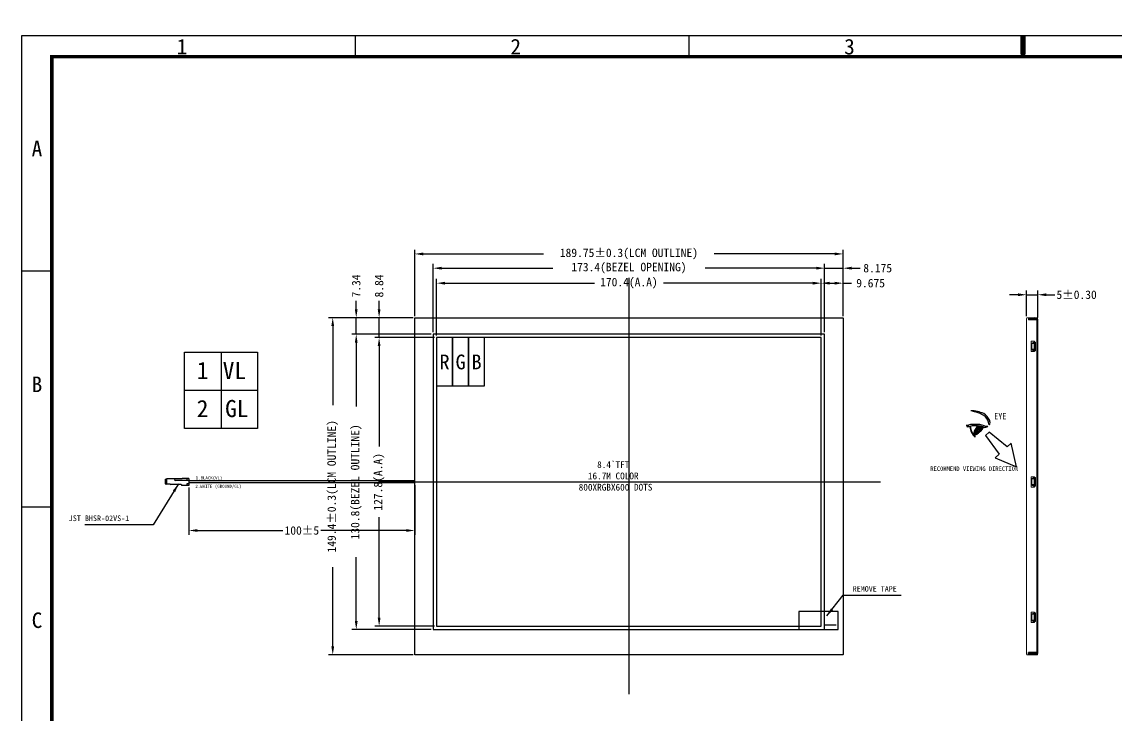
# Model space of a CAD drawing. Header units: millimetres. Extents: x -575 to 320, y -23 to 615.
# Drawn here: x -569.2 to -84.5, y 307.9 to 615.1 of the extents above; entities that cross this region are included whole.
import ezdxf
from ezdxf.enums import TextEntityAlignment as Align

# ---------------------------------------------------------------- set-up
doc = ezdxf.new("R2010")
doc.units = ezdxf.units.MM
doc.linetypes.add('CENTER', pattern=[50.8, 31.75, -6.35, 6.35, -6.35])
for name, color, linetype in [('CEN', 6, 'Continuous'), ('DIM', 3, 'Continuous'), ('LCD', 1, 'Continuous'), ('TJ', 4, 'Continuous'), ('TOP', 10, 'Continuous'), ('Wire', 1, 'Continuous'), ('XO', 151, 'Continuous'), ('下TJ', 2, 'Continuous')]:
    doc.layers.add(name, color=color, linetype=linetype)
doc.layers.add('EP', color=3, linetype='Continuous', true_color=0x00ff00)
doc.styles.add('STYLE1', font='SimSun.ttf', dxfattribs={"width": 0.9})
doc.dimstyles.new('ISO-25', dxfattribs={"dimscale": 1.5, "dimtxt": 2.5, "dimasz": 2.5, "dimexe": 1.25, "dimexo": 0.625, "dimtad": 0, "dimdsep": 46, "dimtxsty": 'Standard', "dimcen": 2.5, "dimadec": 0, "dimazin": 0, "dimtfac": 1, "dimtmove": 0, "dimatfit": 3, "dimfxl": 0, "dimarcsym": 0})

# ---------------------------------------------------------------- blocks, each defined once
blk = doc.blocks.new('A$C4B966DA0')
for p, q in [((0, 10.6), (0, 7.6)), ((0, 10.6), (3.2, 10.6)), ((1, 10.6), (1, 4.6)), ((2.5, 10.6), (2.5, 9.6)), ((3.2, 10.6), (3.2, 7.5)), ((0, 9.6), (1, 9.6)), ((0, 7.6), (0.2, 7.6)), ((0.2, 7.6), (0.2, 0.7)), ((2.5, 9.6), (3.2, 9.6)), ((2.8, 7.1), (3.2, 7.5)), ((2.8, 7.1), (2.8, 2.5)), ((0.4, 0), (0.2, 0.7)), ((0.2, 0.7), (2.6, 0.7)), ((2.4, 0), (2.6, 0.7)), ((2.6, 2.3), (2.8, 2.5)), ((2.6, 2.3), (2.6, 0.7)), ((0.4, 0), (2.4, 0))]:
    blk.add_line(p, q)
blk.add_arc((0.6, 4.6), 0.4, 180, 360)
blk = doc.blocks.new('*D2')
at = {"layer": 'DEFPOINTS', "color": 0}
for p in [(-119.14, 494.15), (-124.14, 483.69), (-119.14, 483.19)]:
    blk.add_point(p, dxfattribs=at)
at = {"layer": 'DIM', "color": 0, "lineweight": -2}
for p, q in [((-124.14, 484.63), (-124.14, 496.03)), ((-119.14, 484.13), (-119.14, 496.03)), ((-127.89, 494.15), (-131.64, 494.15)), ((-124.14, 494.15), (-119.14, 494.15)), ((-115.39, 494.15), (-111.64, 494.15))]:
    blk.add_line(p, q, dxfattribs=at)
at = {"layer": 'DIM', "color": 0}
for points in [[(-127.89, 494.78), (-127.89, 493.53), (-124.14, 494.15)], [(-115.39, 494.78), (-115.39, 493.53), (-119.14, 494.15)]]:
    blk.add_solid(points, dxfattribs=at)
at = {"layer": 'DIM', "color": 0, "insert": (-101.96, 494.15), "char_height": 3.75, "attachment_point": 5}
blk.add_mtext('5%%P0.30', dxfattribs=at)
blk = doc.blocks.new('*D4')
at = {"layer": 'DEFPOINTS', "color": 0}
for p in [(-215.07, 499.29), (-385.47, 475.15), (-215.07, 475.15)]:
    blk.add_point(p, dxfattribs=at)
at = {"layer": 'DIM', "color": 0, "lineweight": -2}
for p, q in [((-385.47, 476.09), (-385.47, 501.16)), ((-381.72, 499.29), (-315.55, 499.29)), ((-218.82, 499.29), (-284.99, 499.29)), ((-215.07, 476.09), (-215.07, 501.16))]:
    blk.add_line(p, q, dxfattribs=at)
at = {"layer": 'DIM', "color": 0}
for points in [[(-381.72, 499.91), (-381.72, 498.66), (-385.47, 499.29)], [(-218.82, 499.91), (-218.82, 498.66), (-215.07, 499.29)]]:
    blk.add_solid(points, dxfattribs=at)
at = {"layer": 'DIM', "color": 0, "insert": (-300.27, 499.29), "char_height": 3.75, "attachment_point": 5}
blk.add_mtext('170.4{\\fSimSun|b0|i0|c134|p2;(}A{\\fSimSun|b0|i0|c134|p2;.}A{\\fSimSun|b0|i0|c134|p2;)}', dxfattribs=at)
blk = doc.blocks.new('*D5')
at = {"layer": 'DEFPOINTS', "color": 0}
for p in [(-213.57, 505.93), (-386.97, 476.65), (-213.57, 476.65)]:
    blk.add_point(p, dxfattribs=at)
at = {"layer": 'DIM', "color": 0, "lineweight": -2}
for p, q in [((-386.97, 477.59), (-386.97, 507.81)), ((-383.22, 505.93), (-333.99, 505.93)), ((-217.32, 505.93), (-266.55, 505.93)), ((-213.57, 477.59), (-213.57, 507.81))]:
    blk.add_line(p, q, dxfattribs=at)
at = {"layer": 'DIM', "color": 0}
for points in [[(-383.22, 506.56), (-383.22, 505.31), (-386.97, 505.93)], [(-217.32, 506.56), (-217.32, 505.31), (-213.57, 505.93)]]:
    blk.add_solid(points, dxfattribs=at)
at = {"layer": 'DIM', "color": 0, "insert": (-300.27, 505.93), "char_height": 3.75, "attachment_point": 5}
blk.add_mtext('173.4{\\fSimSun|b0|i0|c134|p2;(}BEZEL{\\fSimSun|b0|i0|c134|p2; }OPENING{\\fSimSun|b0|i0|c134|p2;)}', dxfattribs=at)
blk = doc.blocks.new('*D6')
at = {"layer": 'DEFPOINTS', "color": 0}
for p in [(-205.4, 512.25), (-395.15, 483.79), (-205.4, 483.79)]:
    blk.add_point(p, dxfattribs=at)
at = {"layer": 'DIM', "color": 0, "lineweight": -2}
for p, q in [((-395.15, 484.73), (-395.15, 514.12)), ((-205.4, 484.73), (-205.4, 514.12)), ((-391.4, 512.25), (-338.05, 512.25)), ((-209.15, 512.25), (-262.49, 512.25))]:
    blk.add_line(p, q, dxfattribs=at)
at = {"layer": 'DIM', "color": 0}
for points in [[(-391.4, 512.87), (-391.4, 511.62), (-395.15, 512.25)], [(-209.15, 512.87), (-209.15, 511.62), (-205.4, 512.25)]]:
    blk.add_solid(points, dxfattribs=at)
at = {"layer": 'DIM', "color": 0, "insert": (-300.27, 512.25), "char_height": 3.75, "attachment_point": 5}
blk.add_mtext('189.75±0.3{\\fSimSun|b0|i0|c134|p2;(}LCM{\\fSimSun|b0|i0|c134|p2; }OUTLINE{\\fSimSun|b0|i0|c134|p2;)}', dxfattribs=at)
blk = doc.blocks.new('*D7')
at = {"layer": 'DEFPOINTS', "color": 0}
for p in [(-385.47, 475.15), (-410.91, 347.35), (-385.47, 347.35)]:
    blk.add_point(p, dxfattribs=at)
at = {"layer": 'DIM', "color": 0, "lineweight": -2}
for p, q in [((-386.41, 475.15), (-412.79, 475.15)), ((-410.91, 471.4), (-410.91, 426.85)), ((-410.91, 351.1), (-410.91, 395.66)), ((-386.41, 347.35), (-412.79, 347.35))]:
    blk.add_line(p, q, dxfattribs=at)
at = {"layer": 'DIM', "color": 0}
for points in [[(-411.54, 471.4), (-410.29, 471.4), (-410.91, 475.15)], [(-411.54, 351.1), (-410.29, 351.1), (-410.91, 347.35)]]:
    blk.add_solid(points, dxfattribs=at)
at = {"layer": 'DIM', "color": 0, "insert": (-410.91, 411.25), "char_height": 3.75, "attachment_point": 5, "rotation": 90}
blk.add_mtext('127.8{\\fSimSun|b0|i0|c134|p2;(}A{\\fSimSun|b0|i0|c134|p2;.}A{\\fSimSun|b0|i0|c134|p2;)}', dxfattribs=at)
blk = doc.blocks.new('*D8')
at = {"layer": 'DEFPOINTS', "color": 0}
for p in [(-386.97, 476.65), (-421.05, 345.85), (-386.97, 345.85)]:
    blk.add_point(p, dxfattribs=at)
at = {"layer": 'DIM', "color": 0, "lineweight": -2}
for p, q in [((-387.91, 476.65), (-422.93, 476.65)), ((-421.05, 472.9), (-421.05, 444.66)), ((-421.05, 349.6), (-421.05, 377.85)), ((-387.91, 345.85), (-422.93, 345.85))]:
    blk.add_line(p, q, dxfattribs=at)
at = {"layer": 'DIM', "color": 0}
for points in [[(-421.68, 472.9), (-420.43, 472.9), (-421.05, 476.65)], [(-421.68, 349.6), (-420.43, 349.6), (-421.05, 345.85)]]:
    blk.add_solid(points, dxfattribs=at)
at = {"layer": 'DIM', "color": 0, "insert": (-421.05, 411.25), "char_height": 3.75, "attachment_point": 5, "rotation": 90}
blk.add_mtext('130.8{\\fSimSun|b0|i0|c134|p2;(}BEZEL{\\fSimSun|b0|i0|c134|p2; }OUTLINE{\\fSimSun|b0|i0|c134|p2;)}', dxfattribs=at)
blk = doc.blocks.new('*D9')
at = {"layer": 'DEFPOINTS', "color": 0}
for p in [(-394.92, 483.99), (-431.46, 334.59), (-394.92, 334.59)]:
    blk.add_point(p, dxfattribs=at)
at = {"layer": 'DIM', "color": 0, "lineweight": -2}
for p, q in [((-395.86, 483.99), (-433.34, 483.99)), ((-431.46, 480.24), (-431.46, 445.2)), ((-431.46, 338.34), (-431.46, 373.39)), ((-395.86, 334.59), (-433.34, 334.59))]:
    blk.add_line(p, q, dxfattribs=at)
at = {"layer": 'DIM', "color": 0}
for points in [[(-432.09, 480.24), (-430.84, 480.24), (-431.46, 483.99)], [(-432.09, 338.34), (-430.84, 338.34), (-431.46, 334.59)]]:
    blk.add_solid(points, dxfattribs=at)
at = {"layer": 'DIM', "color": 0, "insert": (-431.46, 409.29), "char_height": 3.75, "attachment_point": 5, "rotation": 90}
blk.add_mtext('149.4±0.3{\\fSimSun|b0|i0|c134|p2;(}LCM{\\fSimSun|b0|i0|c134|p2; }OUTLINE{\\fSimSun|b0|i0|c134|p2;)}', dxfattribs=at)
blk = doc.blocks.new('*D10')
at = {"layer": 'DEFPOINTS', "color": 0}
for p in [(-205.4, 499.29), (-205.4, 483.79), (-215.07, 475.15)]:
    blk.add_point(p, dxfattribs=at)
at = {"layer": 'DIM', "color": 0, "lineweight": -2}
for p, q in [((-215.07, 476.09), (-215.07, 501.16)), ((-211.32, 499.29), (-209.15, 499.29)), ((-205.4, 484.73), (-205.4, 501.16)), ((-205.4, 499.29), (-201.65, 499.29))]:
    blk.add_line(p, q, dxfattribs=at)
at = {"layer": 'DIM', "color": 0}
for points in [[(-211.32, 499.91), (-211.32, 498.66), (-215.07, 499.29)], [(-209.15, 499.91), (-209.15, 498.66), (-205.4, 499.29)]]:
    blk.add_solid(points, dxfattribs=at)
at = {"layer": 'DIM', "color": 0, "insert": (-193.21, 499.29), "char_height": 3.75, "attachment_point": 5}
blk.add_mtext('9.675', dxfattribs=at)
blk = doc.blocks.new('*D11')
at = {"layer": 'DEFPOINTS', "color": 0}
for p in [(-205.4, 505.93), (-205.4, 483.79), (-213.57, 476.65)]:
    blk.add_point(p, dxfattribs=at)
at = {"layer": 'DIM', "color": 0, "lineweight": -2}
for p, q in [((-217.32, 505.93), (-221.07, 505.93)), ((-213.57, 477.59), (-213.57, 507.81)), ((-213.57, 505.93), (-205.4, 505.93)), ((-205.4, 484.73), (-205.4, 507.81)), ((-201.65, 505.93), (-197.9, 505.93))]:
    blk.add_line(p, q, dxfattribs=at)
at = {"layer": 'DIM', "color": 0}
for points in [[(-217.32, 506.56), (-217.32, 505.31), (-213.57, 505.93)], [(-201.65, 506.56), (-201.65, 505.31), (-205.4, 505.93)]]:
    blk.add_solid(points, dxfattribs=at)
at = {"layer": 'DIM', "color": 0, "insert": (-190.08, 505.93), "char_height": 3.75, "attachment_point": 5}
blk.add_mtext('8.175', dxfattribs=at)
blk = doc.blocks.new('*D12')
at = {"layer": 'DEFPOINTS', "color": 0}
for p in [(-410.91, 483.99), (-394.92, 483.99), (-385.47, 475.15)]:
    blk.add_point(p, dxfattribs=at)
at = {"layer": 'DIM', "color": 0, "lineweight": -2}
for p, q in [((-410.91, 487.74), (-410.91, 491.49)), ((-395.86, 483.99), (-412.79, 483.99)), ((-410.91, 475.15), (-410.91, 483.99)), ((-386.41, 475.15), (-412.79, 475.15)), ((-410.91, 471.4), (-410.91, 467.65))]:
    blk.add_line(p, q, dxfattribs=at)
at = {"layer": 'DIM', "color": 0}
for points in [[(-411.54, 487.74), (-410.29, 487.74), (-410.91, 483.99)], [(-411.54, 471.4), (-410.29, 471.4), (-410.91, 475.15)]]:
    blk.add_solid(points, dxfattribs=at)
at = {"layer": 'DIM', "color": 0, "insert": (-410.91, 498.06), "char_height": 3.75, "attachment_point": 5, "rotation": 90}
blk.add_mtext('8.84', dxfattribs=at)
blk = doc.blocks.new('*D13')
at = {"layer": 'DEFPOINTS', "color": 0}
for p in [(-421.05, 483.99), (-394.92, 483.99), (-386.97, 476.65)]:
    blk.add_point(p, dxfattribs=at)
at = {"layer": 'DIM', "color": 0, "lineweight": -2}
for p, q in [((-421.05, 487.74), (-421.05, 491.49)), ((-395.86, 483.99), (-422.93, 483.99)), ((-421.05, 476.65), (-421.05, 483.99)), ((-387.91, 476.65), (-422.93, 476.65)), ((-421.05, 472.9), (-421.05, 469.15))]:
    blk.add_line(p, q, dxfattribs=at)
at = {"layer": 'DIM', "color": 0}
for points in [[(-421.68, 487.74), (-420.43, 487.74), (-421.05, 483.99)], [(-421.68, 472.9), (-420.43, 472.9), (-421.05, 476.65)]]:
    blk.add_solid(points, dxfattribs=at)
at = {"layer": 'DIM', "color": 0, "insert": (-421.05, 498.06), "char_height": 3.75, "attachment_point": 5, "rotation": 90}
blk.add_mtext('7.34', dxfattribs=at)
blk = doc.blocks.new('*D26')
at = {"layer": 'DEFPOINTS', "color": 0}
for p in [(-495.15, 409.61), (-395.15, 410.79), (-495.15, 389.69)]:
    blk.add_point(p, dxfattribs=at)
at = {"layer": 'DIM', "color": 0, "lineweight": -2}
for p, q in [((-495.15, 408.68), (-495.15, 387.82)), ((-395.15, 409.86), (-395.15, 387.82)), ((-491.4, 389.69), (-453.58, 389.69)), ((-398.9, 389.69), (-436.71, 389.69))]:
    blk.add_line(p, q, dxfattribs=at)
at = {"layer": 'DIM', "color": 0}
for points in [[(-491.4, 390.32), (-491.4, 389.07), (-495.15, 389.69)], [(-398.9, 390.32), (-398.9, 389.07), (-395.15, 389.69)]]:
    blk.add_solid(points, dxfattribs=at)
at = {"layer": 'DIM', "color": 0, "insert": (-445.15, 389.69), "char_height": 3.75, "attachment_point": 5}
blk.add_mtext('100±5', dxfattribs=at)
blk = doc.blocks.new('CAD_INFO')
blk.add_lwpolyline([(-282, 200), (0, 200), (0, 0), (-282, 0)], close=True)
at = {"color": 7, "style": 'STYLE1', "width": 0.9, "flags": 9}
for tag, p in [('BOMWIDTH', (-73.71, 64.47)), ('BOMHEIGHT', (-57.19, 64.47)), ('BOMSTARTPOS', (-38.54, 64.47)), ('BOMSECONDLINE', (-20.13, 64.47)), ('BOMTHIRDLINE', (-74.53, 55.74)), ('PDMUPDATE', (-55.3, 55.74)), ('BOMSTARTPOS2', (-38.31, 55.74)), ('BOMSTARTPOS3', (-18.95, 55.74))]:
    blk.add_attdef(tag, p, '', height=2, dxfattribs=at)
blk = doc.blocks.new('CAD_TITLE')
at = {"color": 7, "linetype": 'Continuous', "const_width": 0.5}
blk.add_lwpolyline([(-282, 0), (0, 0), (0, 200), (-282, 200)], close=True, dxfattribs=at)
at = {"style": 'STYLE1'}
for tag, p, height in [('CUSTOMER_NO.:', (-33.26, 195), 3), ('分页号', (-10.17, 1.83), 1.62)]:
    blk.add_attdef(tag, p, '', height=height, dxfattribs=at)
at = {"color": 1, "style": 'STYLE1', "width": 0.9}
for tag, p in [('名称', (-79.1, 27.08)), ('图号', (-17.76, 16.41)), ('版本', (-3.63, 16.41))]:
    blk.add_attdef(tag, text='', height=2.94, dxfattribs=at).set_placement(p, align=Align.CENTER)
at = {"color": 7, "style": 'STYLE1', "width": 0.9}
for tag, p in [('NO4', (-140.65, 20.64)), ('CONTENT4', (-120.11, 21.52)), ('DATE4', (-94.2, 21.38)), ('NO3', (-140.79, 15.73)), ('CONTENT3', (-120.11, 16.71)), ('DATE3', (-94.07, 16.52)), ('CONTENT2', (-120.14, 11.6)), ('DATE2', (-94.07, 11.68)), ('NO2', (-140.72, 10.66)), ('CONTENT1', (-120.12, 6.33)), ('DATE1', (-94.04, 6.33)), ('NO1', (-140.72, 5.66))]:
    blk.add_attdef(tag, text='', height=2, dxfattribs=at).set_placement(p, align=Align.CENTER)
at = {"color": 1, "style": 'STYLE1', "width": 0.9}
blk.add_attdef('规格', (-65.26, 16.41), '', height=2.94, dxfattribs=at)
at = {"style": 'STYLE1', "width": 0.9}
for tag, p in [('出图人', (-56.67, 11.65)), ('设计人', (-22.69, 11.65)), ('批准人', (-22.56, 6.63))]:
    blk.add_attdef(tag, p, '', height=2, dxfattribs=at)
at = {"color": 7, "style": 'STYLE1', "width": 0.9}
blk.add_attdef('校对人', (-56.52, 6.63), '', height=2, dxfattribs=at)

msp = doc.modelspace()

# ---------------------------------------------------------------- hatches: boundary and pattern name
at = {"layer": 'EP', "linetype": 'CENTER'}
h = msp.add_hatch(dxfattribs=at)
h.set_pattern_fill('ANSI31', color=1, scale=0.35, angle=279.165458, style=0)
h.set_pattern_definition([(324.1654579, (-3750.501425, 1662.28159), (0.025613286, 0.03546860697), [])])
h.paths.add_polyline_path([(-145.7164, 436.0257, 0.20790333), (-147.5744, 432.0519, 0.01788356), (-147.4879, 431.9337, 0.00636469), (-147.3771, 431.8047, 0.16679539), (-143.0959, 435.4986, 0.05243445)])
h.paths.add_polyline_path([(-144.9952, 434.343), (-144.6968, 434.1421), (-144.9202, 433.8103, -0.11482161), (-145.1443, 433.6017, -0.27574624), (-145.4331, 433.7351, 0.03465062), (-145.7329, 434.0359, -0.06276406), (-145.427, 434.424, -0.22729144)], flags=16)
at = {"layer": 'XO'}
h = msp.add_hatch(dxfattribs=at)
h.set_pattern_fill('ANGLE', color=256, style=0)
h.set_pattern_definition([(0, (-17.991, 257.134), (0, 6.985), [5.08, -1.905]), (90, (-17.991, 257.134), (-6.985, 4e-16), [5.08, -1.905])])
h.paths.add_polyline_path([(-207.5406, 353.8535), (-215.0406, 353.8535), (-215.0406, 345.8535), (-207.5406, 345.8535)])

# ---------------------------------------------------------------- linework, layer by layer
for p, q in [((-421.3349, 599.7011), (-421.3349, 609.0954)), ((-273.5164, 599.7011), (-273.5164, 609.0954)), ((-555.9076, 504.5772), (-569.1535, 504.5772)), ((-480.9454, 468.7794), (-480.9454, 434.9671)), ((-497.0987, 451.8732), (-464.7921, 451.8732)), ((-555.9076, 400.0591), (-569.1535, 400.0591))]:
    msp.add_line(p, q)
msp.add_lwpolyline([(-125.6979, 599.7011, 0, 11.9449, 0), (-125.6979, 604.6961, 2.389, 2.389, 0), (-125.6979, 609.0954, 2.389, 2.389, 0)], format="xyseb")
msp.add_lwpolyline([(-569.1535, 609.0954), (313.9043, 609.0954), (313.9043, -17.1867), (-569.1535, -17.1867), (-569.1535, 609.0954)])
at = {"color": 1}
for points in [[(-385.4707, 453.8535), (-378.3707, 453.8535), (-378.3707, 475.1535), (-385.4707, 475.1535)], [(-142.3009, 431.7233), (-136.2357, 423.5504), (-138.0447, 421.8564), (-128.5837, 417.853), (-130.967, 428.3743), (-132.756, 426.699), (-140.6804, 433.2408), (-142.3009, 431.7233)]]:
    msp.add_lwpolyline(points, close=True, dxfattribs=at)
at = {"color": 3}
msp.add_lwpolyline([(-378.3707, 453.8535), (-371.2707, 453.8535), (-371.2707, 475.1535), (-378.3707, 475.1535)], close=True, dxfattribs=at)
at = {"color": 5}
msp.add_lwpolyline([(-371.2707, 453.8535), (-364.1707, 453.8535), (-364.1707, 475.1535), (-371.2707, 475.1535)], close=True, dxfattribs=at)
msp.add_lwpolyline([(-497.0987, 468.7794), (-464.7921, 468.7794), (-464.7921, 434.9671), (-497.0987, 434.9671)], close=True)
at = {"layer": 'CEN'}
for p, q in [((-300.2707, 501.6775), (-300.2707, 317.2394)), ((-411.2451, 411.2535), (-188.7585, 411.2535))]:
    msp.add_line(p, q, dxfattribs=at)
at = {"layer": 'EP', "color": 1}
for points in [[(-150.5075, 435.6298), (-149.7843, 436.0495)], [(-149.7843, 436.0495), (-149.8586, 436.1834)]]:
    msp.add_lwpolyline(points, dxfattribs=at)
at = {"layer": 'EP', "color": 1, "linetype": 'CENTER'}
for points in [[(-147.5744, 432.0519, -0.20790333), (-145.7164, 436.0257, -0.05243445), (-143.0959, 435.4986, -0.16679539), (-147.3771, 431.8047, -0.0386562)], [(-145.7329, 434.0359, -0.06276406), (-145.427, 434.424, -0.20653576), (-145.0286, 434.3655), (-144.6968, 434.1421), (-144.9202, 433.8103, -0.11482161), (-145.1443, 433.6017, -0.27574624), (-145.4331, 433.7351, 0.03465062)]]:
    msp.add_lwpolyline(points, format="xyb", close=True, dxfattribs=at)
at = {"layer": 'EP', "color": 1}
for centre, radius, start, end in [((-183.6016, 302.1609), 144.7815, 74.796469, 76.112992), ((-148.3549, 431.1487), 11.5796, 63.059821, 92.348747), ((-147.9575, 433.6402), 8.5568, 48.739214, 74.236273), ((-146.2475, 436.0056), 6.3032, 23.067374, 60.133424), ((-147.3796, 425.7931), 10.9432, 88.144723, 108.322852), ((-146.7202, 424.372), 12.3624, 71.383439, 91.414464), ((-146.1113, 436.3981), 5.2837, 4.721891, 44.059763), ((-140.391, 436.976), 0.4765, 197.450093, 254.197091), ((-143.1009, 437.5933), 2.7955, 337.366152, 18.391853), ((-150.3491, 441.1106), 4.9515, 264.545035, 275.686136), ((-149.4966, 403.7713), 31.8631, 89.591754, 91.88764), ((-142.3558, 436.2612), 6.9421, 185.186828, 227.262382), ((-146.9125, 423.3022), 12.7796, 72.623496, 99.565795), ((-142.3649, 436.2186), 6.6787, 182.699169, 227.392624), ((-142.5529, 437.1432), 1.732, 251.730327, 318.145784), ((-141.8493, 438.5931), 2.6707, 249.750188, 282.684489), ((-146.9934, 431.2542), 0.1177, 231.2608, 24.490865)]:
    msp.add_arc(centre, radius, start, end, dxfattribs=at)
at = {"layer": 'LCD'}
msp.add_lwpolyline([(-215.0707, 347.3535), (-215.0707, 475.1535), (-385.4707, 475.1535), (-385.4707, 347.3535)], close=True, dxfattribs=at)
at = {"layer": 'TJ', "lineweight": 0}
for p, q in [((-124.1428, 334.8935), (-124.1428, 483.6935)), ((-123.8428, 483.9935), (-119.2428, 483.9935)), ((-123.2428, 483.6935), (-119.2428, 483.6935)), ((-123.2428, 482.9935), (-123.2428, 483.6935)), ((-119.2428, 483.9935), (-119.2428, 334.5935)), ((-122.0928, 473.3535), (-122.0928, 469.1535)), ((-121.8928, 473.5535), (-120.7928, 473.5535)), ((-120.5928, 473.3535), (-120.5928, 469.1535)), ((-121.8928, 468.9535), (-120.7928, 468.9535)), ((-122.0928, 413.3535), (-122.0928, 409.1535)), ((-121.8928, 413.5535), (-120.7928, 413.5535)), ((-120.5928, 413.3535), (-120.5928, 409.1535)), ((-121.8928, 408.9535), (-120.7928, 408.9535)), ((-122.0928, 353.3535), (-122.0928, 349.1535)), ((-121.8928, 353.5535), (-120.7928, 353.5535)), ((-120.5928, 353.3535), (-120.5928, 349.1535)), ((-121.8928, 348.9535), (-120.7928, 348.9535)), ((-123.8428, 334.5935), (-119.2428, 334.5935))]:
    msp.add_line(p, q, dxfattribs=at)
at = {"layer": 'TJ'}
for p, q in [((-119.2428, 482.9935), (-123.2428, 482.9935)), ((-123.2428, 334.5935), (-123.2428, 335.5935)), ((-119.2428, 335.5935), (-123.2428, 335.5935))]:
    msp.add_line(p, q, dxfattribs=at)
msp.add_lwpolyline([(-394.9457, 483.9935), (-205.5957, 483.9935, -0.41421356), (-205.3957, 483.7935), (-205.3957, 334.7935, -0.41421356), (-205.5957, 334.5935), (-394.9457, 334.5935, -0.41421356), (-395.1457, 334.7935), (-395.1457, 483.7935, -0.41421356)], format="xyb", close=True, dxfattribs=at)
at = {"layer": 'TJ', "lineweight": 0}
for points in [[(-120.5928, 483.4435), (-120.1928, 483.6935)], [(-120.5928, 483.6935), (-120.5928, 483.4435)], [(-120.5928, 473.1535), (-120.1928, 473.1535), (-120.1928, 469.3535), (-120.5928, 469.3535)], [(-120.5928, 413.1535), (-120.1928, 413.1535), (-120.1928, 409.3535), (-120.5928, 409.3535)], [(-120.5928, 353.1535), (-120.1928, 353.1535), (-120.1928, 349.3535), (-120.5928, 349.3535)], [(-120.5928, 334.8935), (-120.5928, 335.1435)], [(-120.5928, 335.1435), (-120.1928, 334.8935)]]:
    msp.add_lwpolyline(points, dxfattribs=at)
at = {"layer": 'TJ'}
msp.add_lwpolyline([(-213.5707, 345.8535), (-213.5707, 476.6535), (-386.9707, 476.6535), (-386.9707, 345.8535)], close=True, dxfattribs=at)
msp.add_lwpolyline([(-123.2428, 334.8935), (-119.2428, 334.8935)], dxfattribs=at)
at = {"layer": 'TJ', "lineweight": 0}
for centre, radius, start, end in [((-123.8428, 483.6935), 0.3, 90, 180), ((-121.8928, 473.3535), 0.2, 90, 180), ((-120.7928, 473.3535), 0.2, 0, 90), ((-121.8928, 469.1535), 0.2, 180, 270), ((-120.7928, 469.1535), 0.2, 270, 0), ((-121.8928, 413.3535), 0.2, 90, 180), ((-120.7928, 413.3535), 0.2, 0, 90), ((-121.8928, 409.1535), 0.2, 180, 270), ((-120.7928, 409.1535), 0.2, 270, 0), ((-121.8928, 353.3535), 0.2, 90, 180), ((-121.8928, 349.1535), 0.2, 180, 270), ((-120.7928, 353.3535), 0.2, 0, 90), ((-120.7928, 349.1535), 0.2, 270, 0), ((-123.8428, 334.8935), 0.3, 180, 270)]:
    msp.add_arc(centre, radius, start, end, dxfattribs=at)
at = {"layer": 'Wire'}
for p, q in [((-395.1457, 411.7135), (-495.1457, 411.7135)), ((-395.1457, 410.7935), (-495.1457, 410.7935))]:
    msp.add_line(p, q, dxfattribs=at)
at = {"layer": 'XO'}
msp.add_lwpolyline([(-225.0406, 345.8535), (-207.5406, 345.8535), (-207.5406, 353.8535), (-225.0406, 353.8535)], close=True, dxfattribs=at)
at = {"layer": '下TJ'}
for p, q in [((-123.2428, 483.5935), (-119.5428, 483.5935)), ((-120.6928, 483.9935), (-121.8928, 483.5935)), ((-120.6928, 483.5935), (-120.6928, 483.9935)), ((-119.1428, 335.3935), (-119.1428, 483.1935)), ((-120.6928, 472.6285), (-121.8928, 472.6285)), ((-121.8928, 472.6285), (-121.8928, 469.8785)), ((-120.6928, 473.5267), (-120.6928, 468.9803)), ((-120.6928, 473.1285), (-120.6928, 469.3785)), ((-120.6928, 469.8785), (-121.8928, 469.8785)), ((-121.8928, 412.6285), (-121.8928, 409.8785)), ((-120.6928, 412.6285), (-121.8928, 412.6285)), ((-120.6928, 413.5267), (-120.6928, 408.9803)), ((-120.6928, 413.1285), (-120.6928, 409.3785)), ((-120.6928, 409.8785), (-121.8928, 409.8785)), ((-120.6928, 352.6285), (-121.8928, 352.6285)), ((-121.8928, 352.6285), (-121.8928, 349.8785)), ((-120.6928, 349.8785), (-121.8928, 349.8785)), ((-120.6928, 353.5267), (-120.6928, 348.9803)), ((-123.2428, 334.9935), (-119.5428, 334.9935)), ((-120.6928, 334.5935), (-121.8928, 334.9935)), ((-120.6928, 334.9935), (-120.6928, 334.5935))]:
    msp.add_line(p, q, dxfattribs=at)
msp.add_lwpolyline([(-123.2428, 335.2935), (-119.6428, 335.2935, 0.41421356), (-119.4428, 335.4935), (-119.4428, 483.0935, 0.41421356), (-119.6428, 483.2935), (-123.2428, 483.2935)], format="xyb", dxfattribs=at)
for points in [[(-121.8928, 472.6285), (-120.6928, 473.1285)], [(-121.8928, 469.8785), (-120.6928, 469.3785)], [(-121.8928, 412.6285), (-120.6928, 413.1285)], [(-121.8928, 409.8785), (-120.6928, 409.3785)], [(-121.8928, 352.6285), (-120.6928, 353.1285)], [(-121.8928, 349.8785), (-120.6928, 349.3785)]]:
    msp.add_lwpolyline(points, dxfattribs=at)
for centre, start, end in [((-119.5428, 483.1935), 0, 90), ((-119.5428, 335.3935), 270, 0)]:
    msp.add_arc(centre, 0.4, start, end, dxfattribs=at)

# ---------------------------------------------------------------- block references
at = {"xscale": 3.037468150080144, "yscale": 3.037468150079803, "zscale": 3.03746815008}
for name in ['CAD_TITLE', 'CAD_INFO']:
    msp.add_blockref(name, (300.6584, -7.7925), dxfattribs=at)
at = {"rotation": 270}
msp.add_blockref('A$C4B966DA0', (-505.7457, 412.8135), dxfattribs=at)

# ---------------------------------------------------------------- texts
at = {"attachment_point": 1}
for s, insert, char_height, width in [('1', (-500.5574, 607.5386), 6.8891, 11.703089), ('2', (-352.7389, 607.5386), 6.8891, 5.694302), ('3', (-204.9204, 607.5386), 6.8891, 15.388051), ('A', (-564.8183, 562.428), 6.8891, 37.644299), ('{\\fSimSun|b0|i0|c134|p2;1}', (-491.7088, 464.4527), 7.617852, 13.334562), ('VL', (-480.2105, 464.4012), 7.61785, 13.334562), ('B', (-564.8183, 457.9099), 6.8891, 27.426217), ('{\\fSimSun|b0|i0|c134|p2;2}', (-491.7088, 447.5465), 7.617852, 13.334562), ('GL', (-479.1283, 447.5465), 7.61785, 13.334562), ('C', (-564.8183, 353.3917), 6.8891, 27.426217)]:
    msp.add_mtext(s, dxfattribs=dict(at, insert=insert, char_height=char_height, width=width))
at = {"color": 1, "insert": (-384.1624, 467.66), "char_height": 6.5405, "width": 5.275783, "attachment_point": 1}
msp.add_mtext('R', dxfattribs=at)
at = {"color": 5, "insert": (-369.9624, 467.66), "char_height": 6.5405, "width": 5.275783, "attachment_point": 1}
msp.add_mtext('B', dxfattribs=at)
at = {"layer": 'DIM'}
msp.add_text('JST BHSR-02VS-1', height=2.5, dxfattribs=at).set_placement((-548.3822, 393.8744))
at = {"layer": 'DIM', "attachment_point": 1}
for s, insert, char_height, width in [('G', (-377.0624, 467.66), 6.5405, 5.275783), ('{\\fSimSun|b0|i0|c134|p2;1.}BLACK{\\fSimSun|b0|i0|c134|p2;(}VL{\\fSimSun|b0|i0|c134|p2;)}', (-492.173, 413.6956), 1.377101, 15.577925), ('{\\fSimSun|b0|i0|c134|p2;2.}WHITE{\\fSimSun|b0|i0|c134|p2; (}GROUND{\\fSimSun|b0|i0|c134|p2;/}GL{\\fSimSun|b0|i0|c134|p2;)}', (-492.3011, 409.9824), 1.3771006, 26.176231)]:
    msp.add_mtext(s, dxfattribs=dict(at, insert=insert, char_height=char_height, width=width))
at = {"layer": 'LCD', "insert": (-326.6066, 420.3812), "char_height": 3, "width": 61.251212, "attachment_point": 1}
msp.add_mtext('      8.4`TFT\\P    16.7M COLOR\\P  800XRGBX600 DOTS', dxfattribs=at)
at = {"layer": 'TOP', "style": 'STYLE1', "width": 0.9}
for s, height, p in [('EYE', 2.8, (-138.4717, 439.025)), ('RECOMMEND VIEWING DIRECTION', 1.96, (-166.7508, 416.106))]:
    msp.add_text(s, height=height, dxfattribs=at).set_placement(p)
at = {"layer": 'XO', "style": 'STYLE1', "width": 0.9}
msp.add_text('REMOVE TAPE', height=2.41346, dxfattribs=at).set_placement((-201.126, 362.616))

# ---------------------------------------------------------------- dimensions: what is measured, and where the dimension line sits
at = {"layer": 'DIM'}
dim = msp.add_linear_dim(base=(-205.3957, 512.2461), p1=(-395.1457, 483.7935), p2=(-205.3957, 483.7935), text='<>{\\fSimSun|b0|i0|c134|p2;(}LCM{\\fSimSun|b0|i0|c134|p2; }OUTLINE{\\fSimSun|b0|i0|c134|p2;)}', dimstyle='ISO-25', override={"dimtol": 1, "dimtp": 0.3, "dimtm": 0.3}, dxfattribs=at)
dim.commit()
dim.dimension.update_dxf_attribs({"geometry": '*D6', "text_midpoint": (-300.2707, 512.2461)})
for base, p1, p2, text, picture, middle in [((-213.5707, 505.932), (-386.9707, 476.6535), (-213.5707, 476.6535), '<>{\\fSimSun|b0|i0|c134|p2;(}BEZEL{\\fSimSun|b0|i0|c134|p2; }OPENING{\\fSimSun|b0|i0|c134|p2;)}', '*D5', (-300.2707, 505.932)), ((-215.0707, 499.288), (-385.4707, 475.1535), (-215.0707, 475.1535), '<>{\\fSimSun|b0|i0|c134|p2;(}A{\\fSimSun|b0|i0|c134|p2;.}A{\\fSimSun|b0|i0|c134|p2;)}', '*D4', (-300.2707, 499.288)), ((-119.1428, 494.1512), (-124.1428, 483.6935), (-119.1428, 483.1935), '<>%%P0.30', '*D2', (-101.9553, 494.1512))]:
    dim = msp.add_linear_dim(base=base, p1=p1, p2=p2, text=text, dimstyle='ISO-25', dxfattribs=at)
    dim.commit()
    dim.dimension.update_dxf_attribs({"geometry": picture, "text_midpoint": middle})
for base, p1, p2, override, picture, middle in [((-205.3957, 505.932), (-213.5707, 476.6535), (-205.3957, 483.7935), {"dimdec": 3}, '*D11', (-190.0832, 505.932)), ((-205.3957, 499.288), (-215.0707, 475.1535), (-205.3957, 483.7935), {"dimdec": 3}, '*D10', (-193.2082, 499.288)), ((-495.1457, 389.6948), (-395.1457, 410.7935), (-495.1457, 409.6135), {"dimgap": 0.625, "dimtol": 1, "dimlim": 0, "dimtp": 5, "dimtm": 5}, '*D26', (-445.1457, 389.6948))]:
    dim = msp.add_linear_dim(base=base, p1=p1, p2=p2, dimstyle='ISO-25', override=override, dxfattribs=at)
    dim.commit()
    dim.dimension.update_dxf_attribs({"geometry": picture, "text_midpoint": middle})
for base, p1, picture, middle in [((-421.0515, 483.9935), (-386.9707, 476.6535), '*D13', (-421.0515, 498.056)), ((-410.9125, 483.9935), (-385.4707, 475.1535), '*D12', (-410.9125, 498.056))]:
    dim = msp.add_linear_dim(base=base, p1=p1, p2=(-394.9212, 483.9935), angle=90, dimstyle='ISO-25', override={"dimdec": 3}, dxfattribs=at)
    dim.commit()
    dim.dimension.update_dxf_attribs({"geometry": picture, "text_midpoint": middle})
dim = msp.add_linear_dim(base=(-431.4624, 334.5935), p1=(-394.9212, 483.9935), p2=(-394.9212, 334.5935), angle=90, text='<>{\\fSimSun|b0|i0|c134|p2;(}LCM{\\fSimSun|b0|i0|c134|p2; }OUTLINE{\\fSimSun|b0|i0|c134|p2;)}', dimstyle='ISO-25', override={"dimgap": 0.625, "dimtol": 1, "dimlim": 0, "dimtp": 0.3, "dimtm": 0.3}, dxfattribs=at)
dim.commit()
dim.dimension.update_dxf_attribs({"geometry": '*D9', "text_midpoint": (-431.4624, 409.2935)})
for base, p1, p2, text, picture, middle in [((-421.0515, 345.8535), (-386.9707, 476.6535), (-386.9707, 345.8535), '<>{\\fSimSun|b0|i0|c134|p2;(}BEZEL{\\fSimSun|b0|i0|c134|p2; }OUTLINE{\\fSimSun|b0|i0|c134|p2;)}', '*D8', (-421.0515, 411.2535)), ((-410.9125, 347.3535), (-385.4707, 475.1535), (-385.4707, 347.3535), '<>{\\fSimSun|b0|i0|c134|p2;(}A{\\fSimSun|b0|i0|c134|p2;.}A{\\fSimSun|b0|i0|c134|p2;)}', '*D7', (-410.9125, 411.2535))]:
    dim = msp.add_linear_dim(base=base, p1=p1, p2=p2, angle=90, text=text, dimstyle='ISO-25', dxfattribs=at)
    dim.commit()
    dim.dimension.update_dxf_attribs({"geometry": picture, "text_midpoint": middle})

# ---------------------------------------------------------------- leaders
msp.add_leader([(-499.7789, 410.3212), (-510.9709, 392.2244), (-541.3361, 392.2244)], dimstyle='ISO-25', override={"dimgap": 0.625, "dimtad": 0}, dxfattribs=at)
at = {"layer": 'XO'}
msp.add_leader([(-212.6434, 351.8296), (-205.3106, 361.0547), (-179.6994, 361.0547)], dimstyle='ISO-25', override={"dimgap": 0.625, "dimtad": 0}, dxfattribs=at)

doc.saveas('drawing.dxf')
